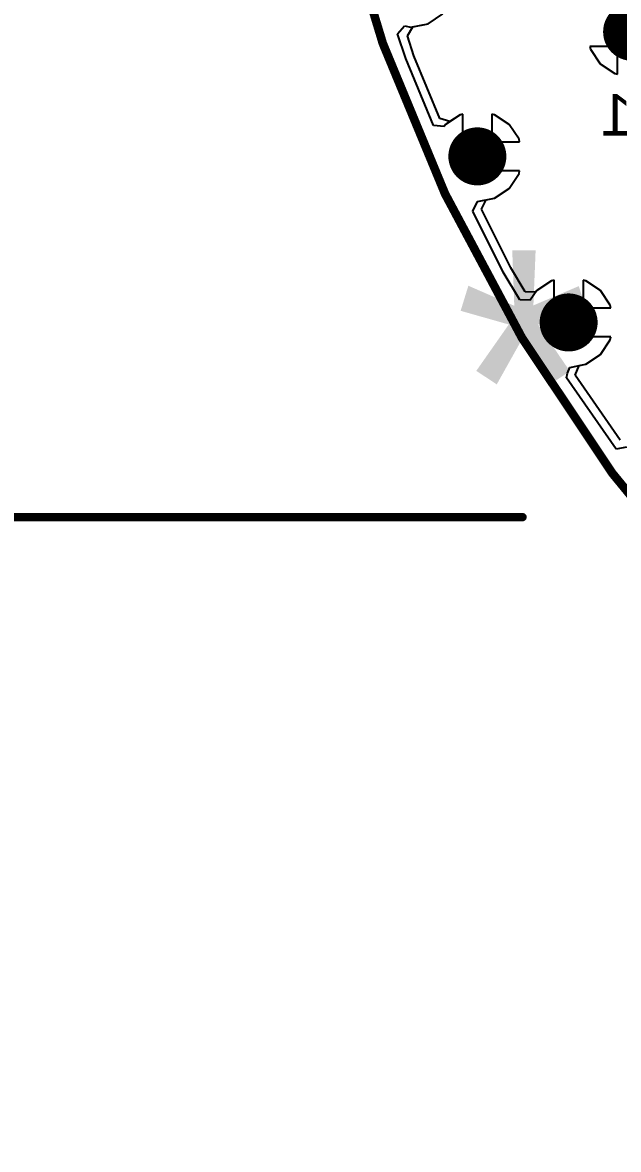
# Model space of a CAD drawing. Header units: millimetres. Extents: x 6 to 417, y 41 to 311.
# Drawn here: x 76.82 to 84, y 79.94 to 93.51 of the extents above; entities that cross this region are included whole.
import ezdxf

# ---------------------------------------------------------------- set-up
doc = ezdxf.new("R2010")
doc.units = ezdxf.units.MM
for name, color, linetype in [('BottomLayer', 5, 'Continuous'), ('BottomOverlay', 54, 'Continuous'), ('BottomSolder', 6, 'Continuous'), ('DrillDrawing', 1, 'Continuous'), ('KeepOutLayer', 6, 'Continuous'), ('MidLayer1', 16, 'Continuous'), ('MidLayer2', 76, 'Continuous'), ('MultiLayer', 9, 'Continuous'), ('TopLayer', 1, 'Continuous'), ('TopSolder', 216, 'Continuous')]:
    doc.layers.add(name, color=color, linetype=linetype)

msp = doc.modelspace()

# ---------------------------------------------------------------- linework, layer by layer
at = {"layer": 'BottomLayer'}
for p, q in [((81.708, 93.498), (81.885, 93.615)), ((81.339, 93.376), (81.423, 93.472)), ((81.423, 93.472), (81.5, 93.456)), ((81.5, 93.456), (81.708, 93.498)), ((81.438, 93.077), (81.339, 93.376)), ((83.989, 93.225), (83.655, 93.225)), ((83.655, 93.225), (83.662, 93.192)), ((83.662, 93.192), (83.78, 93.015)), ((83.989, 92.891), (83.989, 93.225)), ((81.772, 92.271), (81.438, 93.077)), ((83.78, 93.015), (83.956, 92.898)), ((83.956, 92.898), (83.989, 92.891)), ((82.092, 92.402), (81.915, 92.285)), ((82.125, 92.409), (82.092, 92.402)), ((82.125, 91.9), (82.125, 92.409)), ((82.508, 92.402), (82.475, 92.409)), ((82.475, 92.409), (82.475, 92.075)), ((82.685, 92.285), (82.508, 92.402)), ((81.898, 92.259), (81.772, 92.271)), ((81.915, 92.285), (81.898, 92.259)), ((82.802, 92.108), (82.685, 92.285)), ((82.475, 92.075), (82.809, 92.075)), ((82.809, 92.075), (82.802, 92.108)), ((82.3, 91.9), (82.125, 91.9)), ((82.3, 91.725), (82.3, 91.9)), ((82.809, 91.725), (82.3, 91.725)), ((82.685, 91.515), (82.802, 91.692)), ((82.802, 91.692), (82.809, 91.725)), ((82.508, 91.398), (82.685, 91.515)), ((82.244, 91.242), (82.3, 91.356)), ((82.3, 91.356), (82.508, 91.398)), ((82.3, 91.356), (82.3, 91.356)), ((82.613, 90.506), (82.244, 91.242)), ((82.811, 90.172), (82.613, 90.506)), ((83.192, 90.402), (83.015, 90.285)), ((83.225, 90.409), (83.192, 90.402)), ((83.225, 89.9), (83.225, 90.409)), ((83.608, 90.402), (83.575, 90.409)), ((83.575, 90.409), (83.575, 90.075)), ((83.785, 90.285), (83.608, 90.402)), ((83.015, 90.285), (82.938, 90.168)), ((83.902, 90.108), (83.785, 90.285)), ((82.938, 90.168), (82.811, 90.172)), ((83.575, 90.075), (83.909, 90.075)), ((83.909, 90.075), (83.902, 90.108)), ((83.4, 89.9), (83.225, 89.9)), ((83.4, 89.725), (83.4, 89.9)), ((83.909, 89.725), (83.4, 89.725)), ((83.902, 89.692), (83.909, 89.725)), ((83.785, 89.515), (83.902, 89.692)), ((83.608, 89.398), (83.785, 89.515)), ((83.386, 89.288), (83.415, 89.359)), ((83.415, 89.359), (83.608, 89.398)), ((83.375, 89.231), (83.386, 89.288)), ((83.971, 88.372), (83.375, 89.231)), ((84.096, 88.398), (83.971, 88.372))]:
    msp.add_line(p, q, dxfattribs=at)
at = {"layer": 'BottomLayer', "const_width": 0.279}
for points in [[(84.025, 93.4, 1), (84.304, 93.4, 1)], [(82.16, 91.9, 1), (82.44, 91.9, 1)], [(83.26, 89.9, 1), (83.54, 89.9, 1)]]:
    msp.add_lwpolyline(points, format="xyb", close=True, dxfattribs=at)
at = {"layer": 'BottomSolder', "const_width": 0.349}
for points in [[(83.99, 93.4, 1), (84.339, 93.4, 1)], [(82.125, 91.9, 1), (82.475, 91.9, 1)], [(83.225, 89.9, 1), (83.575, 89.9, 1)]]:
    msp.add_lwpolyline(points, format="xyb", close=True, dxfattribs=at)
at = {"layer": 'DrillDrawing', "const_width": 0.1}
for points in [[(119.986, 99, -39.996351), (119.986, 101)], [(119.982, 99, -39.98872), (119.982, 101)]]:
    msp.add_lwpolyline(points, format="xyb", dxfattribs=at)
at = {"layer": 'DrillDrawing'}
for points, const_width in [([(82.224, 91.9, 1), (82.376, 91.9, 1)], 0.152), ([(83.324, 89.9, 1), (83.476, 89.9, 1)], 0.152), ([(82.82, 87.555, 1), (82.87, 87.555, 1)], 0.05)]:
    msp.add_lwpolyline(points, format="xyb", close=True, dxfattribs=dict(at, const_width=const_width))
at = {"layer": 'DrillDrawing', "const_width": 0.1}
msp.add_lwpolyline([(60.818, 87.555), (82.845, 87.555)], dxfattribs=at)
at = {"layer": 'KeepOutLayer', "const_width": 0.1}
msp.add_lwpolyline([(119.986, 99, -39.996351), (119.986, 101)], format="xyb", dxfattribs=at)
at = {"layer": 'MidLayer1'}
for p, q in [((81.708, 93.498), (81.885, 93.615)), ((81.457, 93.35), (81.521, 93.46)), ((81.521, 93.46), (81.708, 93.498)), ((81.536, 93.113), (81.457, 93.35)), ((81.849, 92.358), (81.536, 93.113)), ((83.989, 93.225), (83.655, 93.225)), ((83.655, 93.225), (83.662, 93.192)), ((83.662, 93.192), (83.78, 93.015)), ((83.989, 92.891), (83.989, 93.225)), ((83.78, 93.015), (83.956, 92.898)), ((83.956, 92.898), (83.989, 92.891)), ((81.97, 92.321), (81.849, 92.358)), ((82.092, 92.402), (81.97, 92.321)), ((82.125, 92.409), (82.092, 92.402)), ((82.125, 91.9), (82.125, 92.409)), ((82.508, 92.402), (82.475, 92.409)), ((82.475, 92.409), (82.475, 92.075)), ((82.685, 92.285), (82.508, 92.402)), ((82.802, 92.108), (82.685, 92.285)), ((82.475, 92.075), (82.809, 92.075)), ((82.809, 92.075), (82.802, 92.108)), ((82.3, 91.9), (82.125, 91.9)), ((82.3, 91.725), (82.3, 91.9)), ((82.809, 91.725), (82.3, 91.725)), ((82.685, 91.515), (82.802, 91.692)), ((82.802, 91.692), (82.809, 91.725)), ((82.508, 91.398), (82.685, 91.515)), ((82.35, 91.263), (82.406, 91.377)), ((82.406, 91.377), (82.508, 91.398)), ((82.704, 90.556), (82.35, 91.263)), ((82.875, 90.268), (82.704, 90.556)), ((83.192, 90.402), (83.015, 90.285)), ((83.225, 90.409), (83.192, 90.402)), ((83.225, 89.9), (83.225, 90.409)), ((83.608, 90.402), (83.575, 90.409)), ((83.575, 90.409), (83.575, 90.075)), ((83.785, 90.285), (83.608, 90.402)), ((83.002, 90.264), (82.875, 90.268)), ((83.015, 90.285), (83.002, 90.264)), ((83.902, 90.108), (83.785, 90.285)), ((83.575, 90.075), (83.909, 90.075)), ((83.909, 90.075), (83.902, 90.108)), ((83.4, 89.9), (83.225, 89.9)), ((83.4, 89.725), (83.4, 89.9)), ((83.909, 89.725), (83.4, 89.725)), ((83.902, 89.692), (83.909, 89.725)), ((83.785, 89.515), (83.902, 89.692)), ((83.608, 89.398), (83.785, 89.515)), ((83.479, 89.264), (83.526, 89.381)), ((83.526, 89.381), (83.608, 89.398)), ((84.021, 88.483), (83.479, 89.264))]:
    msp.add_line(p, q, dxfattribs=at)
at = {"layer": 'MidLayer1', "const_width": 0.279}
for points in [[(84.025, 93.4, 1), (84.304, 93.4, 1)], [(82.16, 91.9, 1), (82.44, 91.9, 1)], [(83.26, 89.9, 1), (83.54, 89.9, 1)]]:
    msp.add_lwpolyline(points, format="xyb", close=True, dxfattribs=at)
at = {"layer": 'MidLayer2', "const_width": 0.279}
for points in [[(84.025, 93.4, 1), (84.304, 93.4, 1)], [(82.16, 91.9, 1), (82.44, 91.9, 1)], [(83.26, 89.9, 1), (83.54, 89.9, 1)]]:
    msp.add_lwpolyline(points, format="xyb", close=True, dxfattribs=at)
at = {"layer": 'MultiLayer', "const_width": 0.279}
for points in [[(84.025, 93.4, 1), (84.304, 93.4, 1)], [(82.16, 91.9, 1), (82.44, 91.9, 1)], [(83.26, 89.9, 1), (83.54, 89.9, 1)]]:
    msp.add_lwpolyline(points, format="xyb", close=True, dxfattribs=at)
at = {"layer": 'TopLayer'}
for p, q in [((81.708, 93.498), (81.885, 93.615)), ((81.339, 93.376), (81.423, 93.472)), ((81.423, 93.472), (81.5, 93.456)), ((81.5, 93.456), (81.708, 93.498)), ((81.438, 93.077), (81.339, 93.376)), ((83.989, 93.225), (83.655, 93.225)), ((83.655, 93.225), (83.662, 93.192)), ((83.662, 93.192), (83.78, 93.015)), ((83.989, 92.891), (83.989, 93.225)), ((81.772, 92.271), (81.438, 93.077)), ((83.78, 93.015), (83.956, 92.898)), ((83.956, 92.898), (83.989, 92.891)), ((82.092, 92.402), (81.915, 92.285)), ((82.125, 92.409), (82.092, 92.402)), ((82.125, 91.9), (82.125, 92.409)), ((82.508, 92.402), (82.475, 92.409)), ((82.475, 92.409), (82.475, 92.075)), ((82.685, 92.285), (82.508, 92.402)), ((81.898, 92.259), (81.772, 92.271)), ((81.915, 92.285), (81.898, 92.259)), ((82.802, 92.108), (82.685, 92.285)), ((82.475, 92.075), (82.809, 92.075)), ((82.809, 92.075), (82.802, 92.108)), ((82.3, 91.9), (82.125, 91.9)), ((82.3, 91.725), (82.3, 91.9)), ((82.809, 91.725), (82.3, 91.725)), ((82.685, 91.515), (82.802, 91.692)), ((82.802, 91.692), (82.809, 91.725)), ((82.508, 91.398), (82.685, 91.515)), ((82.244, 91.242), (82.3, 91.356)), ((82.3, 91.356), (82.508, 91.398)), ((82.3, 91.356), (82.3, 91.356)), ((82.613, 90.506), (82.244, 91.242)), ((82.811, 90.172), (82.613, 90.506)), ((83.192, 90.402), (83.015, 90.285)), ((83.225, 90.409), (83.192, 90.402)), ((83.225, 89.9), (83.225, 90.409)), ((83.608, 90.402), (83.575, 90.409)), ((83.575, 90.409), (83.575, 90.075)), ((83.785, 90.285), (83.608, 90.402)), ((83.015, 90.285), (82.938, 90.168)), ((83.902, 90.108), (83.785, 90.285)), ((82.938, 90.168), (82.811, 90.172)), ((83.575, 90.075), (83.909, 90.075)), ((83.909, 90.075), (83.902, 90.108)), ((83.4, 89.9), (83.225, 89.9)), ((83.4, 89.725), (83.4, 89.9)), ((83.909, 89.725), (83.4, 89.725)), ((83.902, 89.692), (83.909, 89.725)), ((83.785, 89.515), (83.902, 89.692)), ((83.608, 89.398), (83.785, 89.515)), ((83.386, 89.288), (83.415, 89.359)), ((83.415, 89.359), (83.608, 89.398)), ((83.375, 89.231), (83.386, 89.288)), ((83.971, 88.372), (83.375, 89.231)), ((84.096, 88.398), (83.971, 88.372))]:
    msp.add_line(p, q, dxfattribs=at)
at = {"layer": 'TopLayer', "const_width": 0.279}
for points in [[(84.025, 93.4, 1), (84.304, 93.4, 1)], [(82.16, 91.9, 1), (82.44, 91.9, 1)], [(83.26, 89.9, 1), (83.54, 89.9, 1)]]:
    msp.add_lwpolyline(points, format="xyb", close=True, dxfattribs=at)
at = {"layer": 'TopSolder', "const_width": 0.349}
for points in [[(83.99, 93.4, 1), (84.339, 93.4, 1)], [(82.125, 91.9, 1), (82.475, 91.9, 1)], [(83.225, 89.9, 1), (83.575, 89.9, 1)]]:
    msp.add_lwpolyline(points, format="xyb", close=True, dxfattribs=at)

# ---------------------------------------------------------------- texts
at = {"layer": 'BottomOverlay', "text_generation_flag": 2}
msp.add_text('P1', height=0.5, rotation=360, dxfattribs=at).set_placement((84.604, 92.15))
at = {"layer": 'DrillDrawing'}
msp.add_text('*', height=3.175, dxfattribs=at).set_placement((82.03, 87.595))

doc.saveas('drawing.dxf')
